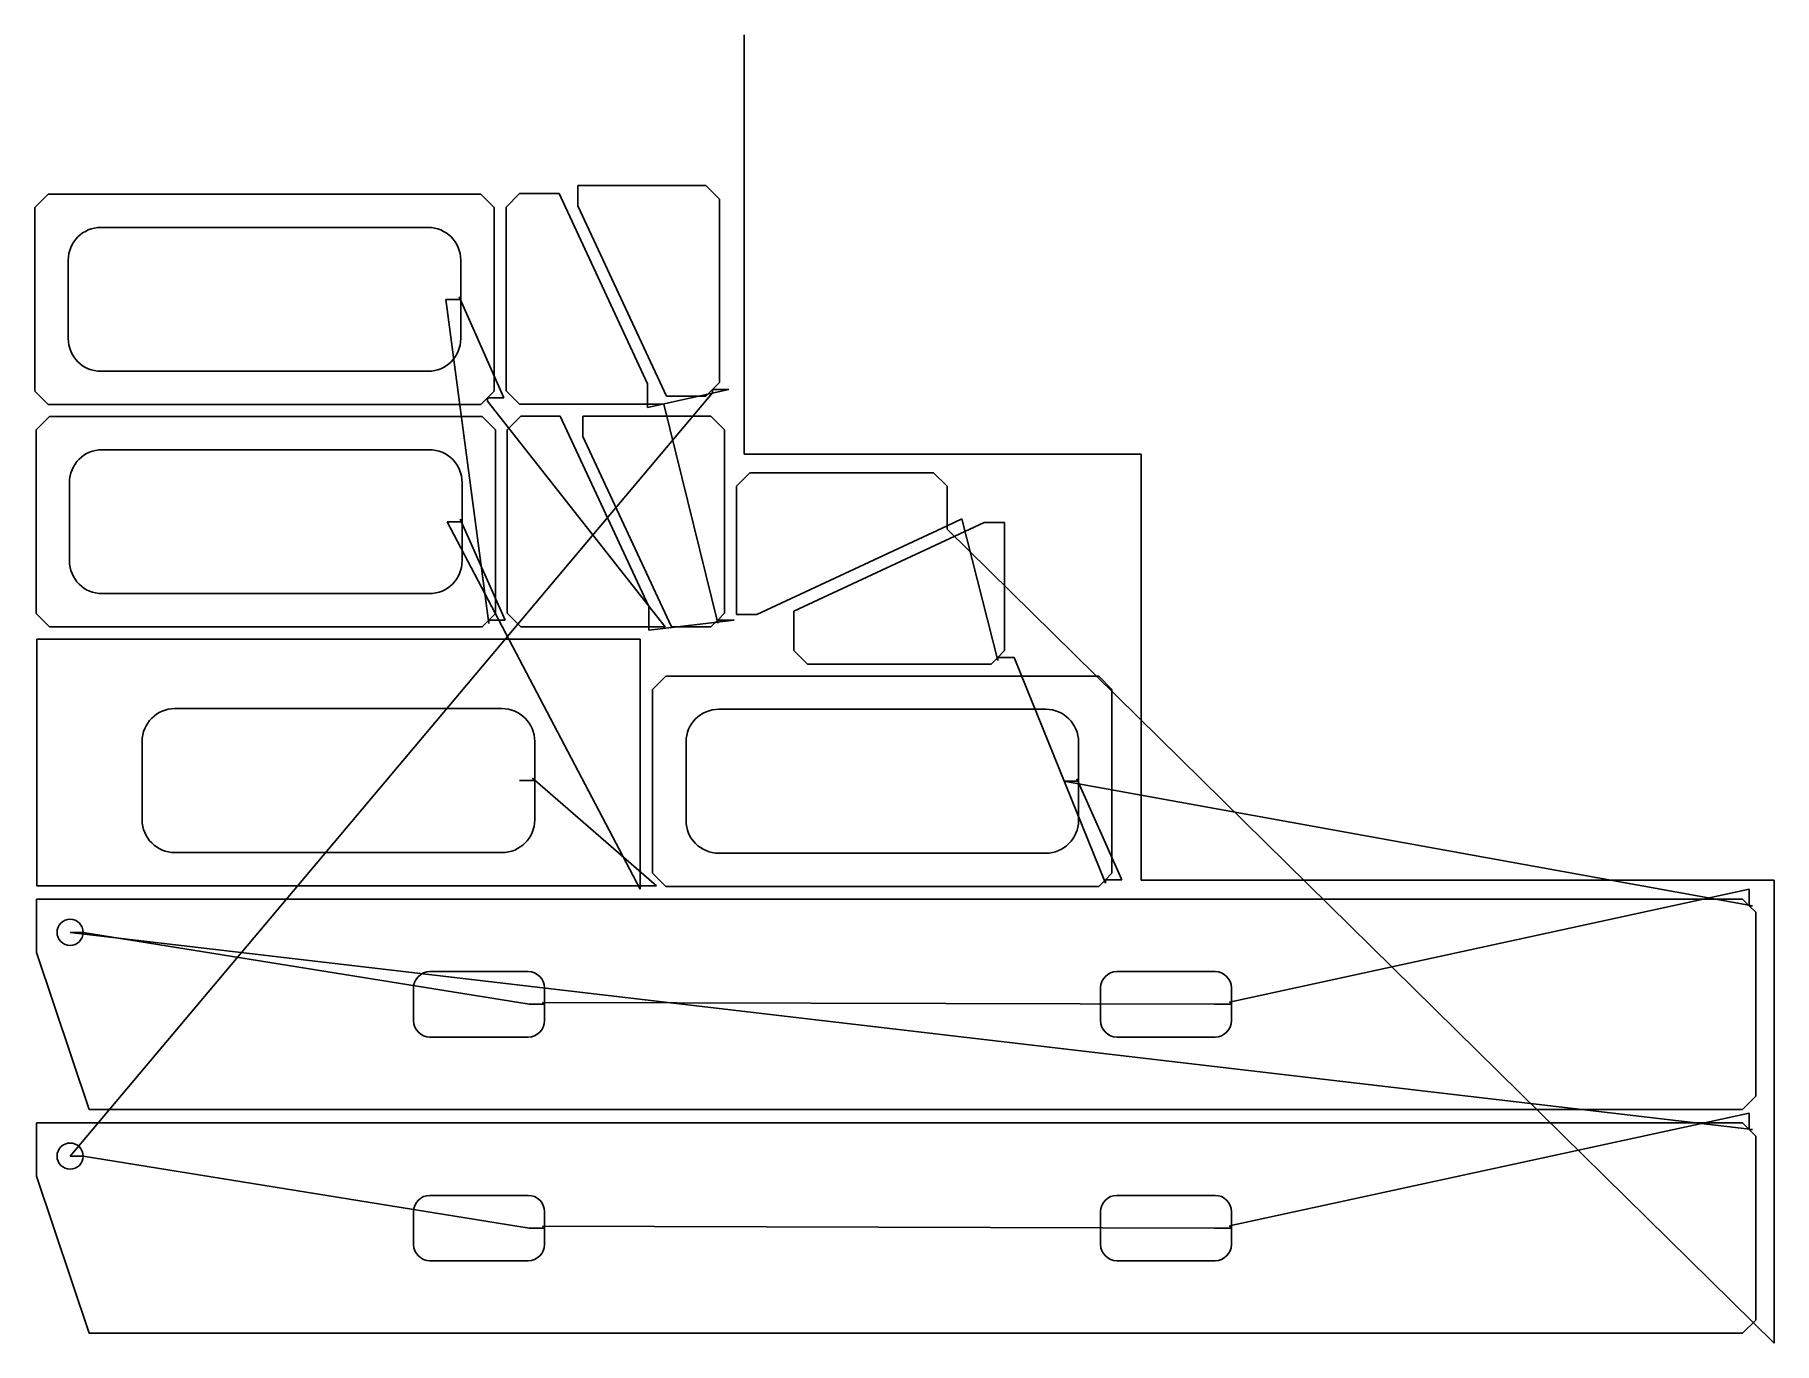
# Model space of a CAD drawing. Header units: metres. Extents: x 380 to 3039, y 0 to 2000.
import ezdxf

# ---------------------------------------------------------------- set-up
doc = ezdxf.new("R2010")
doc.units = ezdxf.units.M

msp = doc.modelspace()

# ---------------------------------------------------------------- linework, layer by layer
at = {"layer": 'TOOL_0'}
for p, q in [((1464.25, 1998.996), (1464.25, 1999.996)), ((1464.25, 1359.182), (1464.25, 1998.996)), ((379.94, 1736.059), (400.284, 1756.403)), ((400.284, 1756.403), (1061.795, 1756.403)), ((1061.795, 1756.403), (1082.139, 1736.059)), ((1100.207, 1736.466), (1120.896, 1757.155)), ((1120.896, 1757.155), (1181.318, 1757.155)), ((1181.318, 1757.155), (1316.706, 1466.321)), ((1209.914, 1738.431), (1209.914, 1769.597)), ((1209.914, 1769.597), (1405.725, 1769.597)), ((1405.725, 1769.597), (1426.414, 1748.908)), ((379.94, 1455.148), (379.94, 1736.059)), ((1082.139, 1736.059), (1082.139, 1455.148)), ((1100.207, 1455.845), (1100.207, 1736.466)), ((1345.302, 1447.597), (1209.914, 1738.431)), ((1426.414, 1748.908), (1426.414, 1468.287)), ((981.039, 1705.603), (481.039, 1705.603)), ((431.039, 1655.603), (431.039, 1535.603)), ((1031.039, 1595.603), (1031.039, 1655.603)), ((1073.896, 1100.144), (1008.409, 1595.603)), ((1008.409, 1595.603), (1031.039, 1595.603)), ((1031.039, 1595.603), (1028.373, 1599.305)), ((1028.373, 1599.305), (1096.967, 1444.976)), ((1031.039, 1535.603), (1031.039, 1595.603)), ((481.039, 1485.603), (981.039, 1485.603)), ((1316.706, 1466.321), (1316.706, 1435.155)), ((1426.414, 1468.287), (1416.069, 1457.942)), ((400.284, 1434.804), (379.94, 1455.148)), ((1416.069, 1452.942), (433.973, 285.999)), ((1071.967, 1444.976), (1061.795, 1434.804)), ((1082.139, 1455.148), (1071.967, 1444.976)), ((1096.967, 1444.976), (1071.967, 1444.976)), ((1071.967, 1444.976), (1071.967, 1439.976)), ((1071.967, 1439.976), (1343.638, 1095.049)), ((1120.896, 1435.156), (1100.207, 1455.845)), ((1316.706, 1430.155), (1441.069, 1457.942)), ((1405.724, 1447.597), (1345.302, 1447.597)), ((1416.069, 1457.942), (1405.724, 1447.597)), ((1441.069, 1457.942), (1416.069, 1457.942)), ((1416.069, 1457.942), (1416.069, 1452.942)), ((381.869, 1396.227), (402.213, 1416.571)), ((1061.795, 1434.804), (400.284, 1434.804)), ((402.213, 1416.571), (1063.724, 1416.571)), ((1063.724, 1416.571), (1084.068, 1396.227)), ((1102.138, 1396.359), (1122.827, 1417.048)), ((1316.707, 1435.156), (1120.896, 1435.156)), ((1122.827, 1417.048), (1183.249, 1417.048)), ((1183.249, 1417.048), (1318.637, 1126.214)), ((1217.633, 1385.882), (1217.633, 1417.048)), ((1217.633, 1417.048), (1413.444, 1417.048)), ((1316.706, 1435.155), (1316.706, 1430.155)), ((1341.707, 1435.156), (1316.707, 1435.156)), ((1423.788, 1100.393), (1341.707, 1435.156)), ((1413.444, 1417.048), (1434.133, 1396.359)), ((381.869, 1115.316), (381.869, 1396.227)), ((1084.068, 1396.227), (1084.068, 1115.316)), ((1102.138, 1115.738), (1102.138, 1396.359)), ((1353.021, 1095.048), (1217.633, 1385.882)), ((1434.133, 1396.359), (1434.133, 1115.738)), ((982.968, 1365.772), (482.968, 1365.772)), ((2071.042, 1359.182), (1464.25, 1359.182)), ((2071.042, 707.759), (2071.042, 1359.182)), ((1452.376, 1309.87), (1473.065, 1330.559)), ((1473.065, 1330.559), (1753.686, 1330.559)), ((1753.686, 1330.559), (1774.375, 1309.87)), ((432.968, 1315.772), (432.968, 1195.772)), ((1032.968, 1255.772), (1032.968, 1315.772)), ((1452.376, 1114.059), (1452.376, 1309.87)), ((1774.375, 1309.87), (1774.375, 1249.448)), ((1305.153, 693.96), (1010.338, 1255.772)), ((1010.338, 1255.772), (1032.968, 1255.772)), ((1032.968, 1255.772), (1030.302, 1259.474)), ((1030.302, 1259.474), (1098.896, 1105.144)), ((1032.968, 1195.772), (1032.968, 1255.772)), ((1540.308, 1119.131), (1831.142, 1254.519)), ((1797.041, 1259.998), (1774.376, 1249.447)), ((1851.963, 1043.363), (1797.041, 1259.998)), ((1831.142, 1254.519), (1862.308, 1254.519)), ((1862.308, 1254.519), (1862.308, 1058.708)), ((1774.376, 1249.447), (1483.542, 1114.059)), ((1774.375, 1249.448), (1774.375, 1244.448)), ((1774.375, 1244.448), (3038.717, -0.004)), ((482.968, 1145.772), (982.968, 1145.772)), ((1318.637, 1126.214), (1318.637, 1095.048)), ((1540.308, 1058.709), (1540.308, 1119.131)), ((402.213, 1094.972), (381.869, 1115.316)), ((1063.724, 1094.972), (402.213, 1094.972)), ((1073.896, 1105.144), (1063.724, 1094.972)), ((1084.068, 1115.316), (1073.896, 1105.144)), ((1098.896, 1105.144), (1073.896, 1105.144)), ((1073.896, 1105.144), (1073.896, 1100.144)), ((1122.827, 1095.049), (1102.138, 1115.738)), ((1318.638, 1095.049), (1122.827, 1095.049)), ((1318.637, 1090.048), (1448.788, 1105.393)), ((1318.637, 1095.048), (1318.637, 1090.048)), ((1343.638, 1095.049), (1318.638, 1095.049)), ((1413.443, 1095.048), (1353.021, 1095.048)), ((1423.788, 1105.393), (1413.443, 1095.048)), ((1434.133, 1115.738), (1423.788, 1105.393)), ((1448.788, 1105.393), (1423.788, 1105.393)), ((1423.788, 1105.393), (1423.788, 1100.393)), ((1483.542, 1114.059), (1452.376, 1114.059)), ((382.953, 698.96), (382.953, 1075.96)), ((382.953, 1075.96), (1305.153, 1075.96)), ((1305.153, 1075.96), (1305.153, 698.96)), ((1560.997, 1038.02), (1540.308, 1058.709)), ((1841.618, 1038.02), (1560.997, 1038.02)), ((1851.963, 1048.365), (1841.618, 1038.02)), ((1862.308, 1058.708), (1851.963, 1048.363)), ((1876.963, 1048.365), (1851.963, 1048.365)), ((1851.963, 1048.363), (1851.963, 1043.363)), ((2016.325, 703.349), (1876.963, 1048.365)), ((1324.298, 999.432), (1344.642, 1019.776)), ((1344.642, 1019.776), (2006.153, 1019.776)), ((2006.153, 1019.776), (2026.497, 999.432)), ((1324.298, 718.521), (1324.298, 999.432)), ((2026.497, 999.432), (2026.497, 718.521)), ((1094.054, 969.96), (594.054, 969.96)), ((1925.397, 968.977), (1425.397, 968.977)), ((544.054, 919.96), (544.054, 799.96)), ((1144.054, 859.96), (1144.054, 919.96)), ((1375.397, 918.977), (1375.397, 798.977)), ((1975.397, 858.977), (1975.397, 918.977)), ((1120.735, 859.96), (1144.054, 859.96)), ((1144.054, 859.96), (1140.908, 863.513)), ((1140.908, 863.513), (1330.153, 698.96)), ((1144.054, 799.96), (1144.054, 859.96)), ((3005.391, 668.806), (1952.767, 858.977)), ((1952.767, 858.977), (1975.397, 858.977)), ((1975.397, 858.977), (1972.731, 862.679)), ((1972.731, 862.679), (2041.325, 708.349)), ((1975.397, 798.977), (1975.397, 858.977)), ((594.054, 749.96), (1094.054, 749.96)), ((1425.397, 748.977), (1925.397, 748.977)), ((1344.642, 698.177), (1324.298, 718.521)), ((2026.497, 718.521), (2016.325, 708.349)), ((1305.153, 698.96), (382.953, 698.96)), ((1330.153, 698.96), (1305.153, 698.96)), ((1305.153, 698.96), (1305.153, 693.96)), ((2006.153, 698.177), (1344.642, 698.177)), ((2016.325, 708.349), (2006.153, 698.177)), ((2041.325, 708.349), (2016.325, 708.349)), ((2016.325, 708.349), (2016.325, 703.349)), ((3038.717, 707.759), (2071.042, 707.759)), ((2206.191, 521.244), (3000.393, 693.807)), ((3000.393, 693.807), (3000.392, 668.807)), ((3038.717, 0.996), (3038.717, 707.759)), ((382.719, 597.122), (382.719, 678.94)), ((382.719, 678.94), (2990.258, 678.94)), ((2990.258, 678.94), (3000.391, 668.806)), ((3000.391, 668.806), (3005.391, 668.806)), ((3000.392, 668.807), (3010.525, 658.673)), ((3010.525, 658.673), (3010.525, 377.42)), ((3005.393, 326.764), (433.971, 628.041)), ((433.971, 628.041), (453.971, 628.041)), ((453.971, 628.041), (1135.623, 518.041)), ((462.981, 357.141), (382.719, 597.122)), ((1134.026, 568.041), (984.026, 568.041)), ((2184.025, 568.041), (2034.025, 568.041)), ((959.026, 543.041), (959.026, 493.041)), ((1159.026, 518.041), (1159.026, 543.041)), ((2009.025, 543.041), (2009.025, 493.041)), ((2209.025, 518.041), (2209.025, 543.041)), ((1135.623, 518.041), (1159.026, 518.041)), ((1159.026, 518.041), (1156.223, 520.748)), ((1156.223, 520.748), (2183.281, 518.041)), ((1159.026, 493.041), (1159.026, 518.041)), ((2183.281, 518.041), (2209.025, 518.041)), ((2209.025, 518.041), (2206.191, 521.244)), ((2209.025, 493.041), (2209.025, 518.041)), ((984.026, 468.041), (1134.026, 468.041)), ((2034.025, 468.041), (2184.025, 468.041)), ((3010.525, 377.42), (2990.246, 357.141)), ((2990.246, 357.141), (462.981, 357.141)), ((2206.193, 179.202), (3000.395, 351.765)), ((3000.395, 351.765), (3000.394, 326.765)), ((382.721, 255.08), (382.721, 336.898)), ((382.721, 336.898), (2990.26, 336.898)), ((2990.26, 336.898), (3000.393, 326.764)), ((3000.393, 326.764), (3005.393, 326.764)), ((3000.394, 326.765), (3010.527, 316.631)), ((3010.527, 316.631), (3010.527, 35.378)), ((433.973, 285.999), (453.973, 285.999)), ((453.973, 285.999), (1135.625, 175.999)), ((462.983, 15.099), (382.721, 255.08)), ((1134.028, 225.999), (984.028, 225.999)), ((2184.027, 225.999), (2034.027, 225.999)), ((959.028, 200.999), (959.028, 150.999)), ((1159.028, 175.999), (1159.028, 200.999)), ((2009.027, 200.999), (2009.027, 150.999)), ((2209.027, 175.999), (2209.027, 200.999)), ((1135.625, 175.999), (1159.028, 175.999)), ((1159.028, 175.999), (1156.225, 178.706)), ((1156.225, 178.706), (2183.283, 175.999)), ((1159.028, 150.999), (1159.028, 175.999)), ((2183.283, 175.999), (2209.027, 175.999)), ((2209.027, 175.999), (2206.193, 179.202)), ((2209.027, 150.999), (2209.027, 175.999)), ((984.028, 125.999), (1134.028, 125.999)), ((2034.027, 125.999), (2184.027, 125.999)), ((3010.527, 35.378), (2990.248, 15.099)), ((2990.248, 15.099), (462.983, 15.099)), ((3038.717, -0.004), (3038.717, 0.996)), ((3038.717, 0.996), (3038.717, -0.004)), ((3038.717, -0.004), (3038.717, 0.996))]:
    msp.add_line(p, q, dxfattribs=at)
for centre, radius, start, end in [((481.057, 1655.585), 50.018, 90.020619, 179.979381), ((981.021, 1655.585), 50.018, 0.020619, 89.979381), ((481.057, 1535.621), 50.018, 180.020619, 269.979381), ((981.021, 1535.621), 50.018, 270.020619, 359.979381), ((482.986, 1315.754), 50.018, 90.020619, 179.979381), ((982.95, 1315.754), 50.018, 0.020619, 89.979381), ((482.986, 1195.79), 50.018, 180.020619, 269.979381), ((982.95, 1195.79), 50.018, 270.020619, 359.979381), ((594.072, 919.942), 50.018, 90.020619, 179.979381), ((1094.036, 919.942), 50.018, 0.020619, 89.979381), ((1425.415, 918.959), 50.018, 90.020619, 179.979381), ((1925.379, 918.959), 50.018, 0.020619, 89.979381), ((594.072, 799.978), 50.018, 180.020619, 269.979381), ((1094.036, 799.978), 50.018, 270.020619, 359.979381), ((1425.415, 798.995), 50.018, 180.020619, 269.979381), ((1925.379, 798.995), 50.018, 270.020619, 359.979381), ((433.971, 628.041), 20, 0, 180), ((433.971, 628.041), 20, 180, 0), ((984.026, 543.041), 25, 90, 180), ((1134.026, 543.041), 25, 0, 90), ((2034.025, 543.041), 25, 90, 180), ((2184.025, 543.041), 25, 0, 90), ((984.026, 493.041), 25, 180, 270), ((1134.026, 493.041), 25, 270, 0), ((2034.025, 493.041), 25, 180, 270), ((2184.025, 493.041), 25, 270, 0), ((433.973, 285.999), 20, 0, 180), ((433.973, 285.999), 20, 180, 0), ((984.028, 200.999), 25, 90, 180), ((1134.028, 200.999), 25, 0, 90), ((2034.027, 200.999), 25, 90, 180), ((2184.027, 200.999), 25, 0, 90), ((984.028, 150.999), 25, 180, 270), ((1134.028, 150.999), 25, 270, 0), ((2034.027, 150.999), 25, 180, 270), ((2184.027, 150.999), 25, 270, 0)]:
    msp.add_arc(centre, radius, start, end, dxfattribs=at)

doc.saveas('drawing.dxf')
